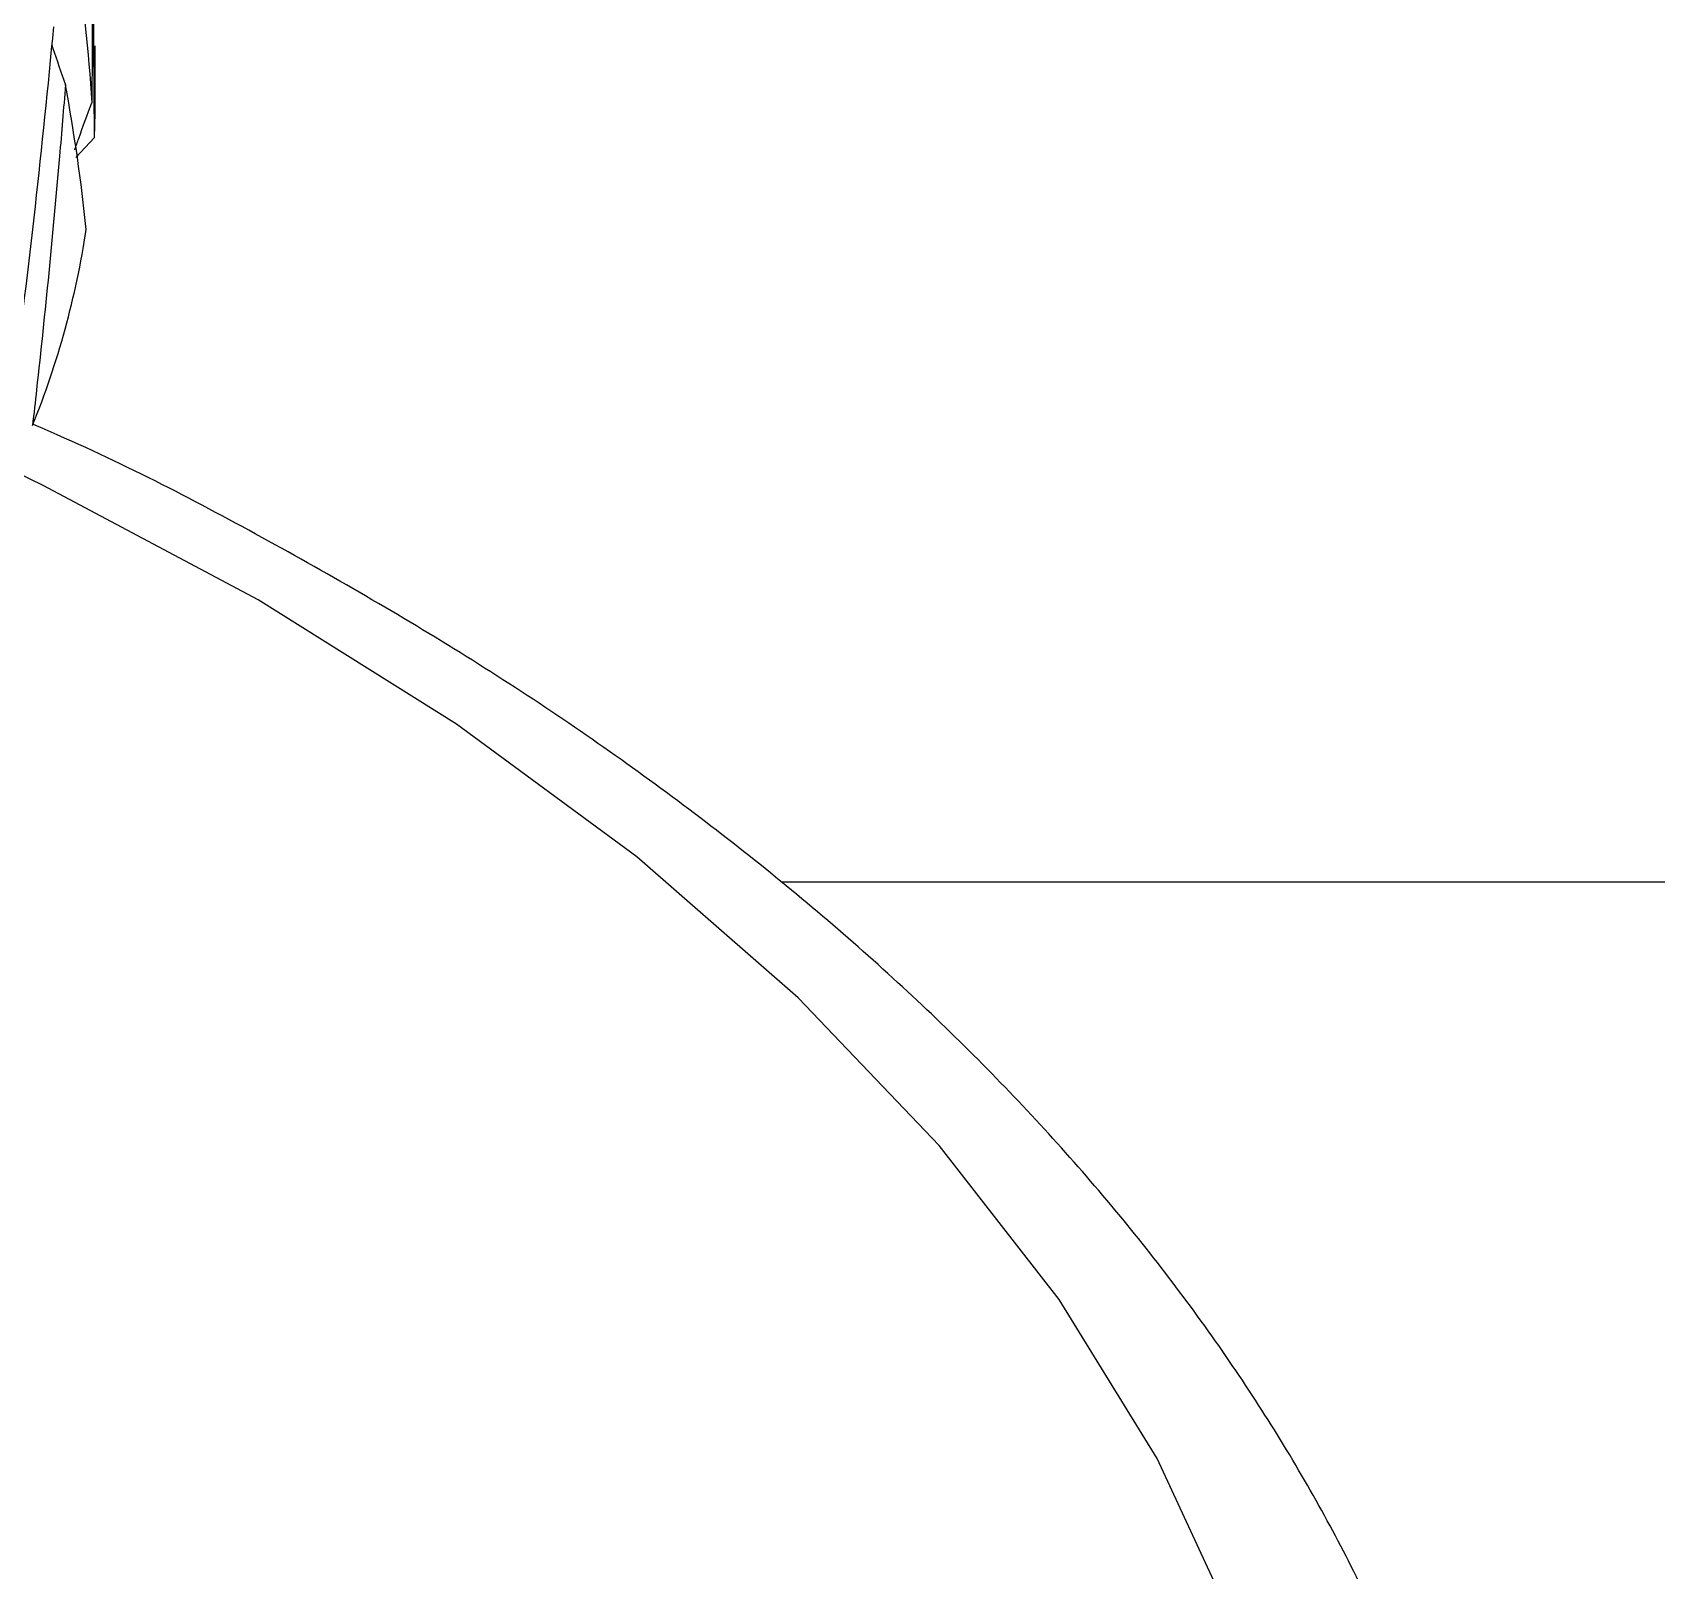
# Model space of a CAD drawing. Extents: x 0 to 8.27, y -9.61 to 0.
# Drawn here: x 1.812 to 1.8948, y -2.5621 to -2.4838 of the extents above; entities that cross this region are included whole.
import ezdxf

# ---------------------------------------------------------------- set-up
doc = ezdxf.new("R2010")
doc.units = 0
doc.header["$LTSCALE"] = 0.5
doc.header["$MEASUREMENT"] = 0
doc.layers.add('Mounting', color=4, linetype='CONTINUOUS')

msp = doc.modelspace()

# ---------------------------------------------------------------- linework, layer by layer
at = {"layer": 'Mounting', "linetype": 'Continuous', "lineweight": 25, "transparency": 16777216}
for p, q in [((1.81513064270959, -2.474574489232502), (1.815039289788018, -2.487348291514529)), ((1.815184696009482, -2.489121279888643), (1.815099616885362, -2.478912804178314)), ((1.815207172321806, -2.487766660947493), (1.815207172321806, -2.484448166705413)), ((1.814230170563604, -2.490132689658928), (1.81518469623299, -2.489121283490697)), ((1.850190229886238, -2.527048744163601), (2.130406269876147, -2.527048744163601))]:
    msp.add_line(p, q, dxfattribs=at)
at = {"layer": 'Mounting', "linetype": 'Continuous', "lineweight": 25, "transparency": 16777216, "flags": 128}
for points in [[(1.815184696009482, -2.489121282444664), (1.815207072376751, -2.487856995933605), (1.815207172321806, -2.487766660947493)], [(1.873186521728456, -2.564735983761118), (1.86933053262598, -2.556428382209212), (1.864329073255902, -2.548326839448457), (1.858214580001203, -2.540483897092365), (1.851026707697628, -2.532950419631895), (1.842812072454961, -2.525775264559108), (1.833623949334623, -2.519004965507968), (1.823521926841494, -2.512683430465806), (1.812571520467117, -2.506851657013264), (1.809904559489013, -2.505566780259635)]]:
    msp.add_lwpolyline(points, dxfattribs=at)
at = {"layer": 'Mounting', "linetype": 'Continuous', "lineweight": 25, "transparency": 16777216}
msp.add_arc((1.771283539342193, -2.487248840703948), 0.04396781446184132, 337.8979893391299, 351.4177430584475, dxfattribs=at)
for points in [[(1.814195764890627, -2.479508802094749), (1.814594933149436, -2.482129017103709), (1.81487638037558, -2.484740445766413), (1.815039289521081, -2.487348287113484)], [(1.814759030399472, -2.493810120168853), (1.8145094632807, -2.491359639979684), (1.814155806315483, -2.488904004991916), (1.813698963256883, -2.486438935995686)]]:
    msp.add_open_spline(points, degree=3, dxfattribs=at)
for points, knots in [([(1.811033083804631, -2.501950288954156), (1.811439966705592, -2.498850273975329), (1.811817704725598, -2.495745165805481), (1.812506905518802, -2.489590891765481), (1.812819670682273, -2.48654174897262), (1.813103998212654, -2.483488027950663)], [0.004980369164138065, 0.004980369164138065, 0.004980369164138065, 0.004980369164138065, 0.00522000064316956, 0.00522000064316956, 0.005454558158351824, 0.005454558158351824, 0.005454558158351824, 0.005454558158351824]), ([(1.813000689624658, -2.484407058809204), (1.813015928415524, -2.484451859188418), (1.813031177176953, -2.484496658087771), (1.813046435913037, -2.484541455501578), (1.813261952008787, -2.48517417918287), (1.813479458829505, -2.485806608980049), (1.813698968100397, -2.486438728625664)], [6.963106175701024e-05, 6.963106175701024e-05, 6.963106175701024e-05, 6.963106175701024e-05, 7.38489852171912e-05, 7.38489852171912e-05, 7.38489852171912e-05, 0.000133423605747334, 0.000133423605747334, 0.000133423605747334, 0.000133423605747334]), ([(1.813698968099942, -2.486438728629984), (1.813603374100438, -2.487651515826876), (1.813503249225249, -2.488864116499592), (1.81305602744257, -2.494045246674197), (1.812664639598296, -2.498013239956656), (1.812157958169081, -2.502582320430172), (1.812089733820329, -2.503187275056455), (1.812020398009935, -2.503792026353942)], [0.001208963695116876, 0.001208963695116876, 0.001208963695116876, 0.001208963695116876, 0.001302007850262443, 0.001302007850262443, 0.001606582040497845, 0.001606582040497845, 0.001653080551641078, 0.001653080551641078, 0.001653080551641078, 0.001653080551641078]), ([(1.814173938554831, -2.489741679999604), (1.8142423480692, -2.489549714643196), (1.814527017747167, -2.488750897156017), (1.814818131991814, -2.487953809136108), (1.815039288015868, -2.487348270861041)], [0, 0, 0, 0, 0.2403119105058767, 1, 1, 1, 1]), ([(1.887663373644699, -2.595673910192879), (1.887674346706916, -2.595434676964366), (1.887819223376226, -2.592276095246341), (1.88709116947436, -2.58619518945158), (1.885408430376145, -2.577514936777099), (1.882559857334371, -2.568958388770731), (1.878703969033012, -2.560562687156327), (1.873812890864627, -2.552363973227891), (1.867913895079454, -2.544403728304353), (1.861028782761622, -2.53672791690996), (1.853195724918095, -2.52938270067488), (1.84445469405884, -2.522419188830888), (1.834882326027326, -2.515861668554059), (1.824455960968152, -2.509816722323187), (1.816798335076072, -2.505775177968978), (1.812454297156336, -2.503911823558148), (1.812036678493513, -2.503732688018424)], [0, 0, 0, 0, 0.006539258844069029, 0.08633743549433925, 0.1661214719273014, 0.2461730052862951, 0.3267515873367117, 0.4080149183377118, 0.4900038006415573, 0.5726562766653868, 0.6558432184330459, 0.7394102858022659, 0.8232118321618017, 0.9071299246372039, 0.9910718374439821, 1, 1, 1, 1])]:
    msp.add_open_spline(points, degree=3, knots=knots, dxfattribs=at)

doc.saveas('drawing.dxf')
